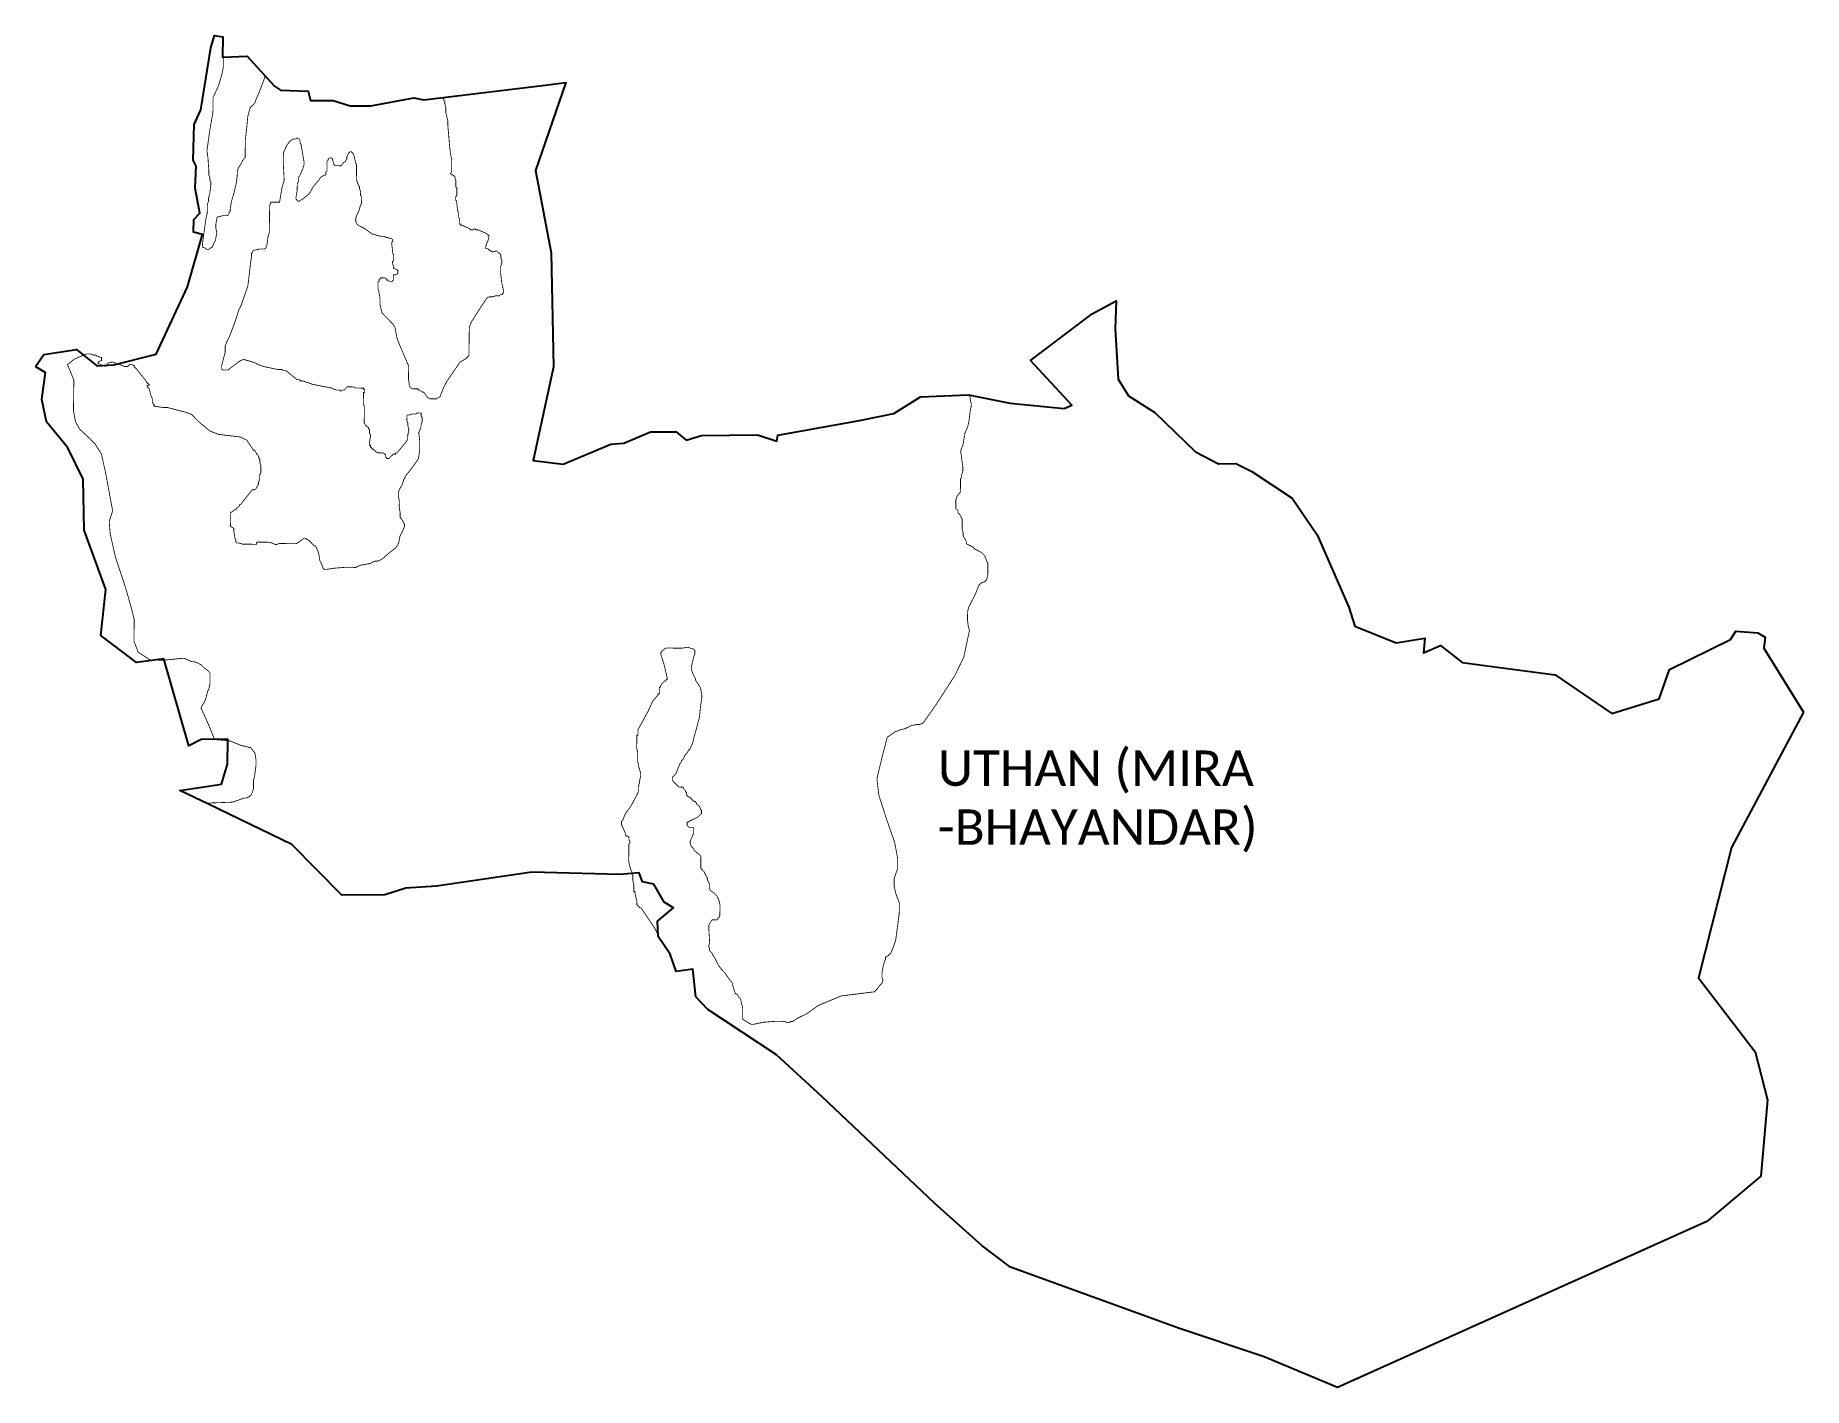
# Model space of a CAD drawing. Header units: metres. Extents: x 266558 to 272991, y 2129469 to 2134388.
import ezdxf

# ---------------------------------------------------------------- set-up
doc = ezdxf.new("R2010")
doc.units = ezdxf.units.M
for name, color, linetype in [('HAZARDS LINE', 1, 'Continuous'), ('village', 3, 'Continuous'), ('VILLAGE NAME', 250, 'Continuous')]:
    doc.layers.add(name, color=color, linetype=linetype)
doc.styles.get("Standard").update_dxf_attribs({"font": 'simplex.shx'})

msp = doc.modelspace()

# ---------------------------------------------------------------- linework, layer by layer
at = {"color": 3, "flags": 128}
msp.add_lwpolyline([(266558.2, 2133182.8), (266595.6, 2133161)], dxfattribs=at)
at = {"layer": 'HAZARDS LINE', "lineweight": 0, "const_width": 2.98}
for points in [[(267393.7, 2134240.2), (267392.6, 2134235.2), (267388.5, 2134223.3), (267384.3, 2134211.4), (267372, 2134179.8), (267359.7, 2134152.1), (267359.7, 2134148.1), (267355.6, 2134140.2), (267339.5, 2134124.5), (267335.3, 2134108.6), (267331.1, 2134092.8), (267326.5, 2134045.1), (267322.1, 2134009.3), (267321.2, 2133941.7), (267313.2, 2133933.8), (267305, 2133918), (267296.9, 2133906.2), (267292.8, 2133894.3), (267292.5, 2133874.4), (267288.2, 2133846.6), (267279.8, 2133810.9), (267271.4, 2133783.2), (267267.1, 2133755.4), (267267, 2133747.4), (267263, 2133743.5), (267262.9, 2133739.5), (267258.9, 2133735.6), (267258.8, 2133731.6), (267239, 2133731.9), (267227, 2133728), (267223, 2133728.1), (267219, 2133724.2), (267214.7, 2133700.3), (267214.5, 2133688.4), (267218.3, 2133668.5), (267214, 2133648.6), (267213.9, 2133640.7), (267209.9, 2133636.7), (267201.7, 2133617), (267193.7, 2133613.1), (267189.6, 2133609.1), (267181.7, 2133609.2), (267177.8, 2133613.3), (267165.9, 2133617.4), (267166, 2133629.3), (267174.8, 2133692.9), (267179.2, 2133724.7), (267183.4, 2133740.5), (267183.8, 2133772.4), (267187.9, 2133784.2), (267188.1, 2133796.2), (267192.2, 2133808.1), (267196.6, 2133843.8), (267196.8, 2133855.7), (267192.9, 2133859.8), (267193, 2133871.7), (267189.1, 2133879.7), (267189.3, 2133895.6), (267186, 2133943.4), (267182.3, 2133967.3), (267191.1, 2134030.9), (267195.4, 2134058.7), (267204, 2134106.3), (267204.7, 2134162), (267225.1, 2134205.5), (267237.6, 2134249.1), (267241.9, 2134272.9), (267242.4, 2134308.7)], [(267178.7, 2131596), (267195.7, 2131595.8), (267275.3, 2131598.7), (267319.3, 2131614.1), (267327.2, 2131614), (267335.2, 2131617.9), (267339.3, 2131621.8), (267343.3, 2131625.7), (267347.4, 2131633.6), (267347.4, 2131637.6), (267351.5, 2131645.5), (267351.9, 2131677.3), (267356.1, 2131697.2), (267360.5, 2131729), (267360.8, 2131752.8), (267357.1, 2131776.7), (267341.5, 2131796.8), (267305.8, 2131805.3), (267266.2, 2131821.7), (267210.6, 2131826.4), (267187.4, 2131882.4), (267160.4, 2131942.4), (267172.5, 2131962.1), (267176.6, 2131970), (267185, 2132001.8), (267189.1, 2132009.7), (267193.3, 2132029.5), (267193.8, 2132069.3), (267186, 2132077.3), (267174.1, 2132085.5), (267162.3, 2132097.5), (267146.5, 2132105.7), (267134.7, 2132109.8), (267126.7, 2132109.9), (267099, 2132122.2), (267023.3, 2132115.2), (266975.6, 2132115.8), (266932.2, 2132144.3), (266916.8, 2132184.2), (266917.8, 2132263.8), (266906.5, 2132307.7), (266887.4, 2132375.6), (266849.1, 2132491.5), (266830.3, 2132575.3), (266826.9, 2132619.1), (266839.3, 2132658.7), (266831.9, 2132698.6), (266813.3, 2132798.3), (266798.2, 2132866.1), (266774.8, 2132902.2), (266755.2, 2132922.4), (266719.8, 2132954.7), (266704.2, 2132982.7), (266696.8, 2133022.6), (266698.2, 2133134), (266675.1, 2133190), (266699.2, 2133209.6), (266743.2, 2133228.9), (266759.1, 2133228.7), (266771, 2133224.6), (266778.9, 2133224.5), (266782.9, 2133220.4), (266786.9, 2133220.4), (266794.8, 2133216.3), (266798.7, 2133216.3), (266798.6, 2133204.3), (266794.6, 2133204.4), (266790.6, 2133200.5), (266786.6, 2133200.5), (266786.5, 2133192.6), (266794.5, 2133192.4), (266798.4, 2133188.4), (266810.3, 2133184.3), (266814.2, 2133184.2), (266818.3, 2133188.2), (266818.3, 2133192.1), (266822.3, 2133196.1), (266838.3, 2133199.8), (266850.2, 2133195.7), (266858.1, 2133191.6), (266862.1, 2133191.6), (266881.9, 2133183.4), (266893.8, 2133183.2), (266901.8, 2133191.1), (266909.8, 2133191), (266913.7, 2133186.9), (266917.7, 2133186.9), (266917.7, 2133182.9), (266925.5, 2133174.9), (266960.7, 2133130.6), (266964.6, 2133122.6), (266968.6, 2133122.6), (266968.5, 2133118.6), (266972.5, 2133118.6), (266972.5, 2133114.6), (266964.5, 2133114.7), (266964.5, 2133110.7), (266972.3, 2133102.6), (266976.1, 2133086.7), (266979.9, 2133074.7), (266983.8, 2133066.7), (266983.6, 2133054.7), (266987.5, 2133046.7), (266987.5, 2133042.8), (266991.4, 2133042.7), (266991.4, 2133038.7), (267023.2, 2133034.3), (267039.1, 2133034.1), (267102.5, 2133017.4), (267126.3, 2133009.2), (267153.8, 2132981), (267193.1, 2132948.6), (267224.8, 2132936.3), (267300.3, 2132927.4), (267312.1, 2132923.2), (267328, 2132915.1), (267351.4, 2132879), (267355.3, 2132878.9), (267363.1, 2132866.9), (267363.1, 2132862.9), (267367.1, 2132862.8), (267370.9, 2132854.8), (267370.9, 2132850.8), (267374.8, 2132846.8), (267374.7, 2132834.9), (267378.5, 2132822.9), (267378.1, 2132791.1), (267374.1, 2132791.1), (267373.9, 2132775.2), (267369.7, 2132759.4), (267369.7, 2132755.4), (267361.5, 2132739.6), (267357.5, 2132735.6), (267349.5, 2132735.7), (267345.5, 2132731.8), (267341.5, 2132727.9), (267329.3, 2132712.1), (267313.2, 2132692.4), (267305.1, 2132680.6), (267301.1, 2132680.7), (267301, 2132676.7), (267293, 2132668.8), (267289, 2132668.9), (267289, 2132664.9), (267280.9, 2132661), (267272.9, 2132653.2), (267268.9, 2132653.2), (267268.2, 2132601.5), (267276.2, 2132597.4), (267280.1, 2132593.4), (267280, 2132585.4), (267283.7, 2132561.5), (267287.5, 2132549.5), (267287.4, 2132545.5), (267291.4, 2132541.5), (267299.3, 2132541.4), (267311.2, 2132537.3), (267362.9, 2132536.6), (267363, 2132544.6), (267410.7, 2132544), (267422.6, 2132539.8), (267430.5, 2132535.8), (267434.5, 2132535.7), (267446.5, 2132539.5), (267506.1, 2132538.8), (267514.1, 2132542.6), (267530.2, 2132554.4), (267534.2, 2132558.3), (267542.2, 2132558.2), (267546.1, 2132554.2), (267554, 2132550.1), (267569.7, 2132534), (267577.6, 2132529.9), (267581.5, 2132521.9), (267585.4, 2132513.9), (267589.2, 2132501.9), (267592.9, 2132478), (267600.6, 2132462), (267604.5, 2132450), (267608.4, 2132445.9), (267620.3, 2132445.8), (267644.2, 2132449.5), (267684.1, 2132452.9), (267723.8, 2132452.4), (267739.8, 2132460.2), (267759.8, 2132463.9), (267779.7, 2132467.6), (267783.8, 2132471.6), (267795.7, 2132475.4), (267803.7, 2132475.3), (267819.7, 2132483), (267851.9, 2132510.5), (267867.9, 2132522.2), (267876, 2132534), (267880.1, 2132541.9), (267884.4, 2132565.8), (267892.6, 2132581.6), (267900.8, 2132601.4), (267900.9, 2132609.3), (267893.1, 2132625.3), (267885.3, 2132633.4), (267885.5, 2132649.3), (267881.8, 2132673.2), (267882.1, 2132693.1), (267878.4, 2132717), (267878.5, 2132725), (267882.6, 2132736.9), (267890.7, 2132748.7), (267899, 2132772.5), (267907.2, 2132788.3), (267923.3, 2132808), (267943.6, 2132835.6), (267951.7, 2132847.4), (267956, 2132875.2), (267956.5, 2132911), (267952.9, 2132942.9), (267961.1, 2132962.7), (267961.2, 2132970.6), (267965.3, 2132982.5), (267965.5, 2132998.4), (267961.6, 2133002.4), (267961.8, 2133014.4), (267949.8, 2133014.5), (267941.8, 2133010.7), (267929.9, 2133010.8), (267917.9, 2133007), (267910, 2133007.1), (267909.7, 2132987.2), (267913.5, 2132975.2), (267913.4, 2132967.2), (267917.2, 2132951.3), (267913, 2132935.4), (267912.8, 2132919.5), (267908.7, 2132911.6), (267876.4, 2132872.2), (267872.4, 2132868.3), (267868.4, 2132868.4), (267868.3, 2132864.4), (267860.4, 2132864.5), (267856.4, 2132860.6), (267852.3, 2132856.6), (267848.3, 2132852.7), (267844.3, 2132848.8), (267836.3, 2132848.9), (267836.4, 2132852.8), (267832.4, 2132852.9), (267832.5, 2132860.9), (267828.6, 2132864.9), (267824.6, 2132868.9), (267804.8, 2132869.2), (267796.8, 2132873.2), (267789, 2132881.3), (267785, 2132881.4), (267785.1, 2132885.3), (267781.1, 2132885.4), (267781.1, 2132889.4), (267777.2, 2132889.4), (267777.3, 2132897.4), (267773.3, 2132897.4), (267773.4, 2132905.4), (267777.7, 2132933.2), (267773.9, 2132941.2), (267774, 2132953.1), (267770.1, 2132957.1), (267770.1, 2132961.1), (267762.2, 2132965.2), (267762.3, 2132969.2), (267758.3, 2132969.2), (267758.3, 2132973.2), (267754.4, 2132977.2), (267755.2, 2133036.9), (267751.4, 2133048.9), (267751.9, 2133088.7), (267755.8, 2133088.6), (267756, 2133100.6), (267752, 2133100.6), (267752.1, 2133104.6), (267724.2, 2133105), (267716.3, 2133109), (267692.5, 2133109.3), (267688.4, 2133105.4), (267684.4, 2133101.5), (267684.4, 2133097.5), (267676.4, 2133097.6), (267668.4, 2133093.7), (267664.5, 2133097.8), (267652.5, 2133097.9), (267632.7, 2133106.1), (267605, 2133110.5), (267565.3, 2133118.9), (267553.4, 2133123.1), (267541.5, 2133127.2), (267529.6, 2133131.3), (267521.7, 2133131.4), (267517.8, 2133135.4), (267509.8, 2133135.5), (267470.4, 2133167.9), (267462.5, 2133168), (267454.6, 2133172.1), (267442.6, 2133172.2), (267418.8, 2133176.5), (267403, 2133180.7), (267399, 2133180.7), (267383.1, 2133184.9), (267371.2, 2133189), (267355.4, 2133197.2), (267343.6, 2133201.3), (267327.7, 2133205.5), (267323.7, 2133205.6), (267319.8, 2133209.6), (267315.8, 2133209.6), (267299.8, 2133201.9), (267263.6, 2133174.5), (267259.6, 2133170.6), (267239.7, 2133170.8), (267235.8, 2133174.9), (267236, 2133186.8), (267248.5, 2133234.4), (267248.8, 2133258.3), (267257, 2133278), (267265.2, 2133293.9), (267285.8, 2133349.3), (267298.2, 2133388.9), (267302.3, 2133396.8), (267306.4, 2133404.7), (267310.5, 2133416.6), (267318.8, 2133440.4), (267331.2, 2133476), (267340.1, 2133551.5), (267344.5, 2133583.3), (267344.6, 2133595.2), (267348.6, 2133599.2), (267348.7, 2133603.1), (267356.7, 2133607), (267360.7, 2133607), (267372.7, 2133610.8), (267392.6, 2133610.5), (267396.6, 2133614.5), (267400.7, 2133626.3), (267405.1, 2133658.1), (267409.2, 2133670), (267410.5, 2133769.5), (267414.6, 2133777.4), (267414.6, 2133781.3), (267446.5, 2133780.9), (267455.1, 2133832.5), (267463.4, 2133860.3), (267460.2, 2133920), (267460.7, 2133959.8), (267468.9, 2133979.6), (267473, 2133987.5), (267481.1, 2133999.3), (267485.1, 2134003.2), (267497.1, 2134011.1), (267505.1, 2134010.9), (267513.1, 2134014.8), (267517, 2134010.8), (267521, 2134006.8), (267520.8, 2133998.8), (267524.7, 2133990.8), (267535.8, 2133927), (267535.7, 2133915.1), (267531.6, 2133907.2), (267531.6, 2133903.2), (267519.3, 2133875.5), (267515.2, 2133871.6), (267515, 2133855.6), (267511, 2133847.7), (267510.7, 2133823.9), (267506.4, 2133800.1), (267506.3, 2133792.1), (267510.2, 2133788.1), (267514.1, 2133784), (267518.1, 2133784), (267522.1, 2133787.9), (267530.1, 2133791.8), (267554.3, 2133811.4), (267570.5, 2133839), (267590.7, 2133862.6), (267594.8, 2133870.5), (267606.8, 2133878.3), (267610.8, 2133878.3), (267614.8, 2133882.2), (267614.9, 2133890.2), (267619, 2133894.1), (267619.4, 2133929.9), (267623.5, 2133933.8), (267623.5, 2133937.8), (267627.5, 2133941.7), (267635.5, 2133941.6), (267639.4, 2133937.6), (267639.4, 2133933.6), (267643.2, 2133925.6), (267643.1, 2133917.7), (267647.1, 2133917.6), (267647.1, 2133913.6), (267670.9, 2133913.3), (267679, 2133925.2), (267687, 2133929), (267687.1, 2133933), (267691.1, 2133936.9), (267691.2, 2133944.9), (267695.3, 2133952.8), (267695.4, 2133956.8), (267699.4, 2133960.7), (267703.4, 2133964.6), (267707.4, 2133964.6), (267711.3, 2133960.6), (267715.2, 2133956.5), (267719.1, 2133944.5), (267722.8, 2133924.6), (267726.7, 2133916.6), (267726, 2133864.9), (267729.8, 2133852.9), (267733.7, 2133840.9), (267737.6, 2133836.9), (267737.5, 2133828.9), (267741.4, 2133820.9), (267741.1, 2133805), (267745.1, 2133801), (267744.8, 2133777.1), (267740.7, 2133769.2), (267736.5, 2133753.3), (267724.2, 2133725.6), (267724, 2133709.7), (267727.9, 2133701.7), (267731.8, 2133697.7), (267755.5, 2133685.5), (267783.1, 2133665.2), (267799, 2133661), (267814.8, 2133656.8), (267826.8, 2133656.7), (267834.7, 2133652.6), (267838.7, 2133652.6), (267850.5, 2133648.4), (267854.5, 2133648.4), (267858.4, 2133644.4), (267858.4, 2133640.4), (267854.3, 2133632.5), (267857.9, 2133600.6), (267857.8, 2133592.6), (267861.8, 2133592.6), (267861.4, 2133568.7), (267857.4, 2133564.8), (267857.4, 2133560.8), (267861.1, 2133544.8), (267861.1, 2133540.9), (267865.1, 2133540.8), (267869, 2133536.8), (267873, 2133536.7), (267876.9, 2133532.7), (267876.7, 2133520.8), (267868.7, 2133516.9), (267860.8, 2133517), (267860.5, 2133497.1), (267856.5, 2133493.2), (267844.6, 2133493.3), (267840.6, 2133497.4), (267836.7, 2133497.4), (267836.7, 2133501.4), (267828.8, 2133505.5), (267812.9, 2133505.7), (267812.9, 2133501.7), (267808.9, 2133501.7), (267808.8, 2133493.8), (267804.7, 2133489.9), (267804.4, 2133466), (267808.3, 2133454), (267811.9, 2133430.1), (267811.7, 2133410.2), (267815.5, 2133394.2), (267819.2, 2133378.3), (267827.1, 2133370.2), (267834.9, 2133362.2), (267842.8, 2133354.1), (267846.7, 2133350.1), (267854.6, 2133342), (267858.5, 2133338), (267866.3, 2133325.9), (267870, 2133306), (267873.7, 2133286.1), (267881.4, 2133266.1), (267912.3, 2133194.1), (267916.2, 2133186), (267915.6, 2133138.3), (267919.2, 2133110.4), (267923.2, 2133106.4), (267927.1, 2133102.4), (267950.9, 2133102), (267950.9, 2133098.1), (267954.9, 2133098), (267958.8, 2133094), (267962.8, 2133093.9), (267966.7, 2133089.9), (267970.7, 2133089.9), (267974.6, 2133085.8), (267978.5, 2133077.8), (267982.4, 2133073.8), (267986.3, 2133069.8), (267994.2, 2133065.7), (268018.1, 2133065.4), (268022.1, 2133069.3), (268030.1, 2133073.2), (268042.5, 2133104.9), (268054.7, 2133128.6), (268103.4, 2133199.6), (268123.4, 2133211.2), (268131.5, 2133219.1), (268135.5, 2133223), (268136.8, 2133326.5), (268145, 2133346.3), (268177.5, 2133397.6), (268201.8, 2133433.1), (268209.8, 2133436.9), (268221.8, 2133436.8), (268233.8, 2133440.6), (268245.7, 2133440.5), (268249.7, 2133444.4), (268257.7, 2133444.3), (268257.7, 2133448.3), (268261.8, 2133452.2), (268261.8, 2133456.2), (268254.3, 2133492.1), (268250.7, 2133523.9), (268251, 2133547.8), (268255.2, 2133559.7), (268255.3, 2133567.7), (268251.4, 2133579.6), (268251.6, 2133587.6), (268247.7, 2133595.6), (268243.7, 2133595.7), (268239.8, 2133599.7), (268235.8, 2133603.7), (268219.9, 2133599.9), (268216, 2133604), (268212, 2133604), (268204.1, 2133612.1), (268196.2, 2133612.2), (268196.2, 2133616.2), (268200.4, 2133632), (268204.5, 2133639.9), (268208.7, 2133655.8), (268208.7, 2133659.8), (268204.7, 2133659.8), (268204.8, 2133663.8), (268196.9, 2133667.9), (268169.2, 2133680.2), (268161.2, 2133680.3), (268157.3, 2133684.3), (268149.3, 2133680.4), (268141.4, 2133680.5), (268137.4, 2133684.5), (268129.5, 2133688.6), (268109.7, 2133696.8), (268105.8, 2133696.9), (268105.8, 2133700.9), (268101.8, 2133700.9), (268102.1, 2133720.8), (268098.2, 2133724.8), (268098.4, 2133740.8), (268094.5, 2133748.8), (268090.9, 2133780.6), (268091, 2133784.6), (268087, 2133788.6), (268087.2, 2133800.6), (268091.2, 2133804.5), (268091.6, 2133832.4), (268087.7, 2133836.4), (268088, 2133860.3), (268084.1, 2133872.2), (268084.2, 2133876.2), (268080.2, 2133876.3), (268076.3, 2133880.3), (268072.3, 2133880.3), (268068.4, 2133884.4), (268072.5, 2133892.3), (268073, 2133936), (268069.2, 2133952), (268065.6, 2133979.9), (268062.2, 2134019.7), (268058.7, 2134059.6), (268058.9, 2134075.5), (268051.3, 2134107.4), (268051.5, 2134123.3), (268047.8, 2134139.3), (268047.9, 2134147.2), (268043.9, 2134151.3), (268044, 2134155.2), (268038.5, 2134160.9)], [(269956.6, 2133079.5), (269963.2, 2133044.5), (269963.1, 2133040.5), (269958.9, 2133020.6), (269954.5, 2132984.9), (269950.2, 2132965), (269942, 2132945.3), (269937.9, 2132937.4), (269937.8, 2132929.4), (269933.5, 2132901.6), (269925.2, 2132877.8), (269925.1, 2132869.9), (269928.8, 2132842), (269932.4, 2132818.1), (269932.2, 2132802.1), (269928.1, 2132790.3), (269928, 2132782.3), (269923.9, 2132774.4), (269923.3, 2132726.7), (269911.2, 2132710.9), (269907, 2132699), (269906.6, 2132667.2), (269910.6, 2132663.2), (269914.5, 2132659.1), (269914.4, 2132651.2), (269918.3, 2132647.2), (269922.2, 2132643.1), (269926.1, 2132635.1), (269930, 2132627.1), (269929.5, 2132591.3), (269933.4, 2132579.3), (269933.2, 2132567.4), (269944.9, 2132547.3), (269944.8, 2132539.4), (269948.7, 2132535.4), (269952.7, 2132535.3), (269956.6, 2132531.3), (269960.6, 2132531.2), (269968.5, 2132527.1), (269976.3, 2132519.1), (270000.1, 2132506.8), (270011.8, 2132494.8), (270019.5, 2132474.8), (270023.4, 2132466.8), (270022.9, 2132427), (270018.7, 2132407.1), (270014.6, 2132403.2), (270010.6, 2132399.3), (270006.6, 2132399.3), (269998.6, 2132395.5), (269994.6, 2132391.5), (269990.6, 2132387.6), (269978.2, 2132355.9), (269953.8, 2132308.5), (269949.6, 2132292.6), (269949.2, 2132260.8), (269952.8, 2132232.9), (269956.7, 2132224.9), (269935.5, 2132125.7), (269902.8, 2132058.5), (269833.8, 2131951.9), (269789.3, 2131888.8), (269785.2, 2131884.9), (269773.2, 2131881.1), (269765.3, 2131881.2), (269745.4, 2131877.5), (269721.3, 2131865.8), (269705.4, 2131862.1), (269685.4, 2131854.4), (269657.3, 2131834.8), (269640.6, 2131771.4), (269619.6, 2131684.1), (269626.7, 2131624.3), (269653.5, 2131540.4), (269684.2, 2131452.5), (269695.4, 2131392.7), (269694.9, 2131356.9), (269682.5, 2131321.2), (269682.2, 2131293.4), (269689.7, 2131261.5), (269701.3, 2131233.5), (269700.8, 2131193.7), (269687.6, 2131094.4), (269671.1, 2131050.8), (269659, 2131039), (269651, 2131035.2), (269650.9, 2131027.2), (269646.8, 2131019.3), (269642.7, 2131003.4), (269638.4, 2130979.6), (269638.1, 2130959.7), (269642, 2130951.7), (269637.9, 2130939.8), (269629.8, 2130932), (269621.7, 2130920.2), (269613.7, 2130912.3), (269609.6, 2130908.4), (269605.6, 2130908.4), (269490.1, 2130894), (269406.1, 2130859.3), (269374, 2130835.8), (269361.9, 2130828), (269329.9, 2130812.5), (269313.9, 2130800.8), (269305.9, 2130800.9), (269301.9, 2130796.9), (269293.9, 2130797), (269282, 2130801.2), (269250.2, 2130801.6), (269206.4, 2130798.2), (269170.5, 2130790.7), (269162.6, 2130790.8), (269154.7, 2130794.8), (269134.9, 2130807), (269131, 2130811.1), (269131.6, 2130854.8), (269127.7, 2130862.8), (269124, 2130882.8), (269116.1, 2130890.8), (269112.2, 2130898.8), (269104.3, 2130902.9), (269096.7, 2130926.9), (269092.9, 2130942.8), (269085, 2130950.9), (269065.5, 2130979), (269053.7, 2130991.1), (269042, 2131007.2), (269034.3, 2131023.2), (269030.4, 2131031.2), (269022.6, 2131043.2), (269018.7, 2131051.2), (269010.8, 2131059.3), (269011, 2131067.2), (269007.1, 2131075.2), (269011.2, 2131087.1), (269007.9, 2131138.9), (269008, 2131150.8), (269012.1, 2131158.7), (269016.2, 2131162.7), (269016.2, 2131166.6), (269020.2, 2131170.6), (269036.1, 2131170.4), (269040.2, 2131174.3), (269044.2, 2131178.2), (269048.3, 2131186.1), (269048.8, 2131225.9), (269045, 2131241.9), (269041.1, 2131249.9), (269037.3, 2131257.9), (269033.3, 2131261.9), (269029.4, 2131265.9), (269025.5, 2131270), (269017.6, 2131274), (269013.7, 2131278.1), (269009.8, 2131286.1), (269010, 2131302), (269002.2, 2131318), (269002.3, 2131326), (268998.4, 2131330), (268990.7, 2131346), (268982.8, 2131354.1), (268978.9, 2131358.1), (268979.4, 2131401.9), (268975.5, 2131405.9), (268971.6, 2131409.9), (268955.8, 2131422.1), (268951.9, 2131430.1), (268944.1, 2131438.1), (268940.3, 2131450.1), (268940.4, 2131458.1), (268944.4, 2131466), (268952.7, 2131485.8), (268952.9, 2131505.6), (268937, 2131505.9), (268933.1, 2131509.9), (268929.1, 2131513.9), (268929.3, 2131525.8), (268933.3, 2131525.8), (268937.3, 2131529.7), (268945.3, 2131533.6), (268969.3, 2131545.2), (268973.4, 2131549.2), (268981.4, 2131557), (268981.6, 2131568.9), (268977.6, 2131573), (268973.8, 2131585), (268965.9, 2131589), (268962, 2131597), (268958.1, 2131601.1), (268954.1, 2131601.1), (268946.3, 2131609.2), (268942.4, 2131613.2), (268938.4, 2131617.2), (268934.5, 2131617.3), (268930.5, 2131621.3), (268926.6, 2131625.4), (268926.7, 2131633.3), (268922.8, 2131637.3), (268922.8, 2131641.3), (268915, 2131649.4), (268915, 2131653.4), (268899.1, 2131653.6), (268895.2, 2131657.6), (268891.3, 2131661.6), (268887.3, 2131665.6), (268883.4, 2131669.7), (268875.6, 2131677.7), (268875.7, 2131689.7), (268883.8, 2131697.5), (268887.8, 2131701.4), (268904.2, 2131741), (268908.2, 2131745), (268908.3, 2131748.9), (268912.3, 2131752.9), (268916.3, 2131756.8), (268920.5, 2131768.7), (268924.5, 2131772.6), (268928.5, 2131776.5), (268932.6, 2131784.4), (268936.6, 2131788.4), (268936.7, 2131792.3), (268940.7, 2131792.3), (268940.7, 2131796.3), (268944.8, 2131804.2), (268948.9, 2131812.1), (268953.1, 2131827.9), (268953.1, 2131831.9), (268961.4, 2131859.7), (268965.6, 2131875.5), (268974, 2131907.2), (268978.5, 2131951), (268982.8, 2131978.7), (268982.9, 2131986.7), (268979.2, 2132006.6), (268979.3, 2132010.6), (268975.4, 2132018.6), (268959.8, 2132042.7), (268959.8, 2132046.7), (268948.2, 2132070.7), (268944.4, 2132082.7), (268944.5, 2132090.6), (268952.9, 2132126.3), (268957, 2132138.2), (268957.2, 2132150.2), (268953.3, 2132154.2), (268949.3, 2132158.2), (268941.4, 2132158.3), (268933.5, 2132162.4), (268909.6, 2132158.7), (268853.9, 2132159.4), (268845.9, 2132155.6), (268837.8, 2132147.7), (268833.8, 2132143.8), (268833.7, 2132135.8), (268845.2, 2132099.9), (268856.5, 2132052), (268856.4, 2132044), (268852.4, 2132044.1), (268852.3, 2132040.1), (268848.4, 2132040.2), (268836.3, 2132028.4), (268832.2, 2132020.5), (268832.1, 2132016.5), (268828.2, 2132016.5), (268827.9, 2131992.7), (268823.9, 2131992.7), (268823.8, 2131988.7), (268819.8, 2131984.8), (268803.6, 2131965.1), (268787.3, 2131929.5), (268750.6, 2131862.4), (268750.4, 2131842.5), (268746.4, 2131842.5), (268745.8, 2131794.8), (268749.5, 2131778.8), (268749.1, 2131747), (268752.9, 2131731), (268752.9, 2131727), (268756.7, 2131719), (268756.7, 2131715.1), (268760.5, 2131703.1), (268760.4, 2131695.1), (268756.2, 2131675.3), (268756.1, 2131671.3), (268751.9, 2131655.4), (268751.7, 2131635.5), (268747.6, 2131627.6), (268739.4, 2131611.8), (268731.3, 2131596), (268719.1, 2131576.3), (268707, 2131560.5), (268702.9, 2131552.6), (268694.7, 2131532.8), (268690.6, 2131528.9), (268690.5, 2131517), (268698.2, 2131501), (268705.9, 2131481), (268705.9, 2131477), (268709.9, 2131476.9), (268709.8, 2131473), (268717.8, 2131472.8), (268717.6, 2131460.9), (268721.6, 2131456.9), (268721.5, 2131452.9), (268717.4, 2131445), (268716.7, 2131385.3), (268720.4, 2131365.4), (268724.2, 2131353.4), (268728.1, 2131345.4), (268728, 2131337.4), (268731.9, 2131333.4), (268731.7, 2131313.5), (268735.4, 2131297.6), (268735.1, 2131273.7), (268739.1, 2131273.6), (268739, 2131269.7), (268746.6, 2131237.7), (268746.4, 2131225.8), (268750.4, 2131221.8), (268758.2, 2131213.7), (268762.2, 2131213.7), (268770, 2131201.6), (268812.9, 2131137.4), (268833, 2131095.9)]]:
    msp.add_lwpolyline(points, dxfattribs=at)
msp.add_lwpolyline([(266885.8, 2133179.3), (266885.8, 2133183.3)], close=True, dxfattribs=at)
at = {"layer": 'village', "color": 3, "true_color": 0x00ff00}
for points in [[(266558.2, 2133182.8, 0), (266588.5, 2133227.4, 0), (266707.5, 2133245.4, 0), (266782.3, 2133185.3, 0), (266843.5, 2133189.1, 0), (266998, 2133228.3, 0), (267112.2, 2133473, 0), (267166.4, 2133663.3, 0), (267133.6, 2133672.2, 0), (267135, 2133717.5, 0), (267156, 2133740.4, 0), (267140.1, 2133832.4, 0), (267143.5, 2133912.5, 0), (267132.5, 2133933.4, 0), (267136.5, 2134063.8, 0), (267160.5, 2134117.3, 0), (267196.9, 2134341.8, 0), (267209.5, 2134387.6, 0), (267240.2, 2134382.8, 0), (267238.7, 2134308.6, 0), (267329.1, 2134311.4, 0), (267427.9, 2134202.5, 0), (267450.3, 2134187.9, 0), (267550.9, 2134184.2, 0), (267558.5, 2134150.4, 0), (267641.3, 2134150.3, 0), (267703.7, 2134131, 0), (267778, 2134130.9, 0), (267935, 2134160.3, 0), (267971.3, 2134152.7, 0), (268422.7, 2134207.9, 0), (268488.3, 2134215.9, 0), (268377.8, 2133896.4, 0), (268434.8, 2133596.2, 0), (268442.7, 2133181.8, 0), (268368.6, 2132841.4, 0), (268477.8, 2132828.6, 0), (268651.2, 2132900.5, 0), (268698.6, 2132904.1, 0), (268795.8, 2132945.1, 0), (268889.8, 2132945.2, 0), (268925.6, 2132915.4, 0), (268981.7, 2132932.9, 0), (269184.8, 2132934.2, 0), (269255.6, 2132911.6, 0), (269259.3, 2132933.8, 0), (269555.9, 2132987.3, 0), (269681.3, 2133012.7, 0), (269778, 2133073, 0), (269953, 2133080.3, 0), (270104.6, 2133049.4, 0), (270300.8, 2133030.5, 0), (270328.8, 2133042.6, 0), (270178.3, 2133205.3, 0), (270402.5, 2133374.5, 0), (270490.6, 2133422.5, 0), (270486.6, 2133320.2, 0), (270497.8, 2133137.6, 0), (270535.4, 2133076.7, 0), (270631.1, 2133015.8, 0), (270778.4, 2132872.5, 0), (270862.4, 2132828.7, 0), (270925.1, 2132830.3, 0), (270984.1, 2132801.1, 0), (271130.9, 2132704.7, 0), (271221, 2132571.4, 0), (271336.8, 2132307.7, 0), (271358.2, 2132238.7, 0), (271508.3, 2132178.7, 0), (271613.4, 2132194.8, 0), (271608.2, 2132141.7, 0), (271670.3, 2132168.6, 0), (271749.2, 2132106.9, 0), (272087, 2132061.6, 0), (272292.8, 2131920.6, 0), (272465.4, 2131974.9, 0), (272503, 2132081.8, 0), (272724.4, 2132189.9, 0), (272744.5, 2132220.5, 0), (272824.6, 2132214.3, 0), (272851.1, 2132198.6, 0), (272846.5, 2132158.6, 0), (272991, 2131925.6, 0)], [(272991, 2131925.6, 0), (272728.4, 2131434, 0), (272608.7, 2130959.3, 0), (272815.2, 2130690.9, 0), (272859, 2130515.5, 0), (272834.9, 2130238.4, 0), (272639, 2130073.7, 0), (271294.9, 2129469.3, 0), (271028.5, 2129581.4, 0), (270720.5, 2129684.1, 0), (270105.5, 2129907.5, 0), (270001.7, 2129986.5, 0), (269828.7, 2130140, 0), (269420.3, 2130527.4, 0), (269254.8, 2130679.7, 0), (269005, 2130845, 0), (268961.3, 2130890.5, 0), (268949.8, 2130991.7, 0), (268889, 2130983.2, 0), (268867.4, 2131046.4, 0), (268823.3, 2131110, 0), (268821.4, 2131165.8, 0), (268879.1, 2131214.7, 0), (268845.3, 2131234.8, 0), (268808.6, 2131300.9, 0), (268766.8, 2131309.5, 0), (268754.3, 2131341.5, 0), (268683.9, 2131335.8, 0), (268363.7, 2131344, 0), (268017.1, 2131293.4, 0), (267906.3, 2131285.6, 0), (267829.8, 2131261.4, 0), (267673.1, 2131260.2, 0), (267490.7, 2131444.6, 0), (267188.3, 2131591.4, 0), (267084.3, 2131641.7, 0), (267235.3, 2131664, 0), (267257, 2131736.5, 0), (267258.9, 2131828.2, 0), (267161.9, 2131826.7, 0), (267116.5, 2131803.7, 0), (267025.5, 2132120, 0), (266926.1, 2132107.2, 0), (266795.9, 2132204.5, 0), (266814.8, 2132371.8, 0), (266736, 2132588.6, 0), (266732.6, 2132774.1, 0), (266676.1, 2132887.6, 0), (266598.5, 2132981.6, 0), (266581.4, 2133063.5, 0), (266595.6, 2133161, 0)]]:
    msp.add_polyline3d(points, dxfattribs=at)

# ---------------------------------------------------------------- texts
at = {"layer": 'VILLAGE NAME', "insert": (269841.1, 2131786.7), "char_height": 128.647, "attachment_point": 1}
msp.add_mtext_dynamic_manual_height_columns('{\\fCalibri|b0|i0|c0|p34;UTHAN (MIRA -BHAYANDAR)}', width=1449.11, gutter_width=643.2, heights=[0], dxfattribs=at)

doc.saveas('drawing.dxf')
